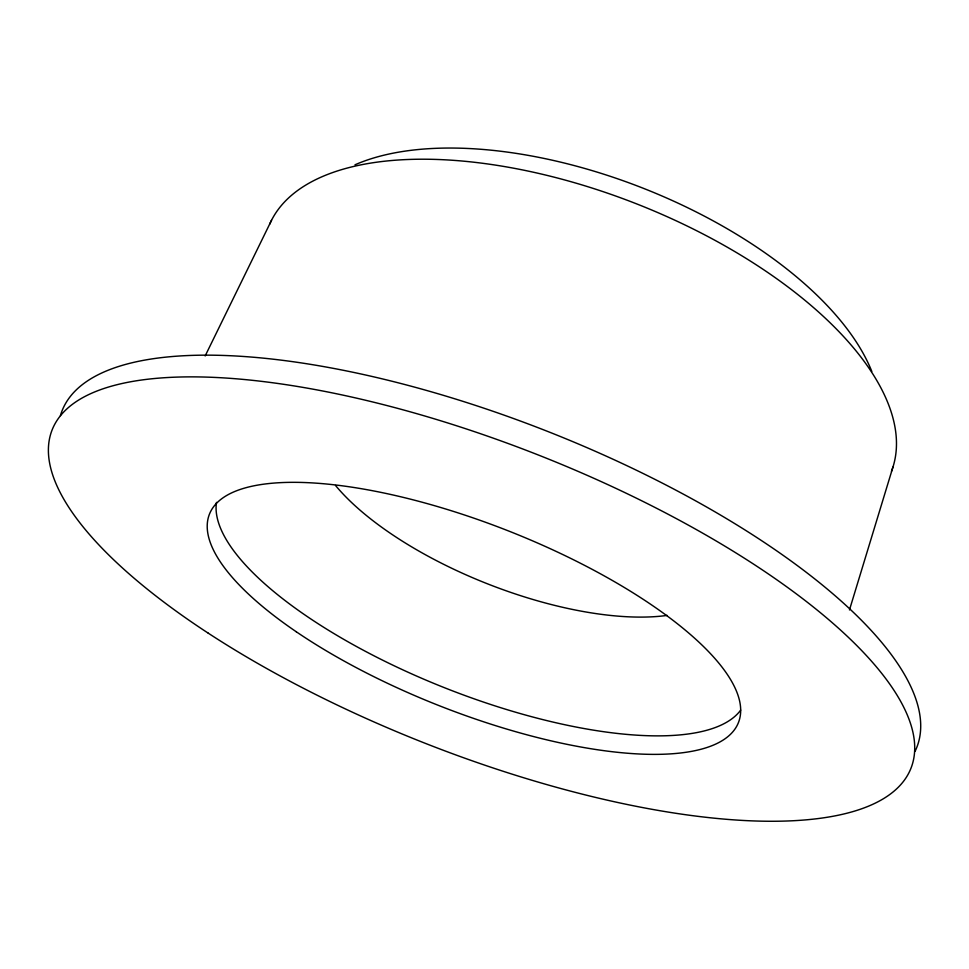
<?xml version="1.0" encoding="UTF-8"?>
<svg xmlns="http://www.w3.org/2000/svg" width="969" height="969" viewBox="0 0 969 969"><rect width="100%" height="100%" fill="white"/><g stroke="black" fill="none" stroke-linecap="round" stroke-linejoin="round"><path stroke-width="1.45" d="M849.462 609.949L892.933 467.119M205.162 355.938L271.538 220.266M60.429 415.58A459.306 158.734 21.5 0 1 546.468 430.963A459.306 158.734 21.5 0 1 915.063 751.326M740.667 710.12A282.924 96.379 21.5 0 1 444.747 687.82A282.924 96.379 21.5 0 1 216.475 502.378M667.144 615.412A217.456 84.787 21.5 0 1 335.504 485.457M269.636 224.287A334.571 155.973 21.5 0 1 639.08 204.847A334.571 155.973 21.5 0 1 891.468 471.309M354.993 164.803A306.713 147.034 21.5 0 1 646.408 189.512A306.713 147.034 21.5 0 1 871.809 371.442M208.262 633.181A461.535 154.846 21.5 0 0 909.237 772.16A461.535 154.846 21.5 0 0 327.159 391.864A461.535 154.846 21.5 0 0 208.262 633.181M296.223 631.727A284.268 93.981 21.5 0 0 735.059 728.894A284.268 93.981 21.5 0 0 390.592 494.444A284.268 93.981 21.5 0 0 296.223 631.727"/></g></svg>
